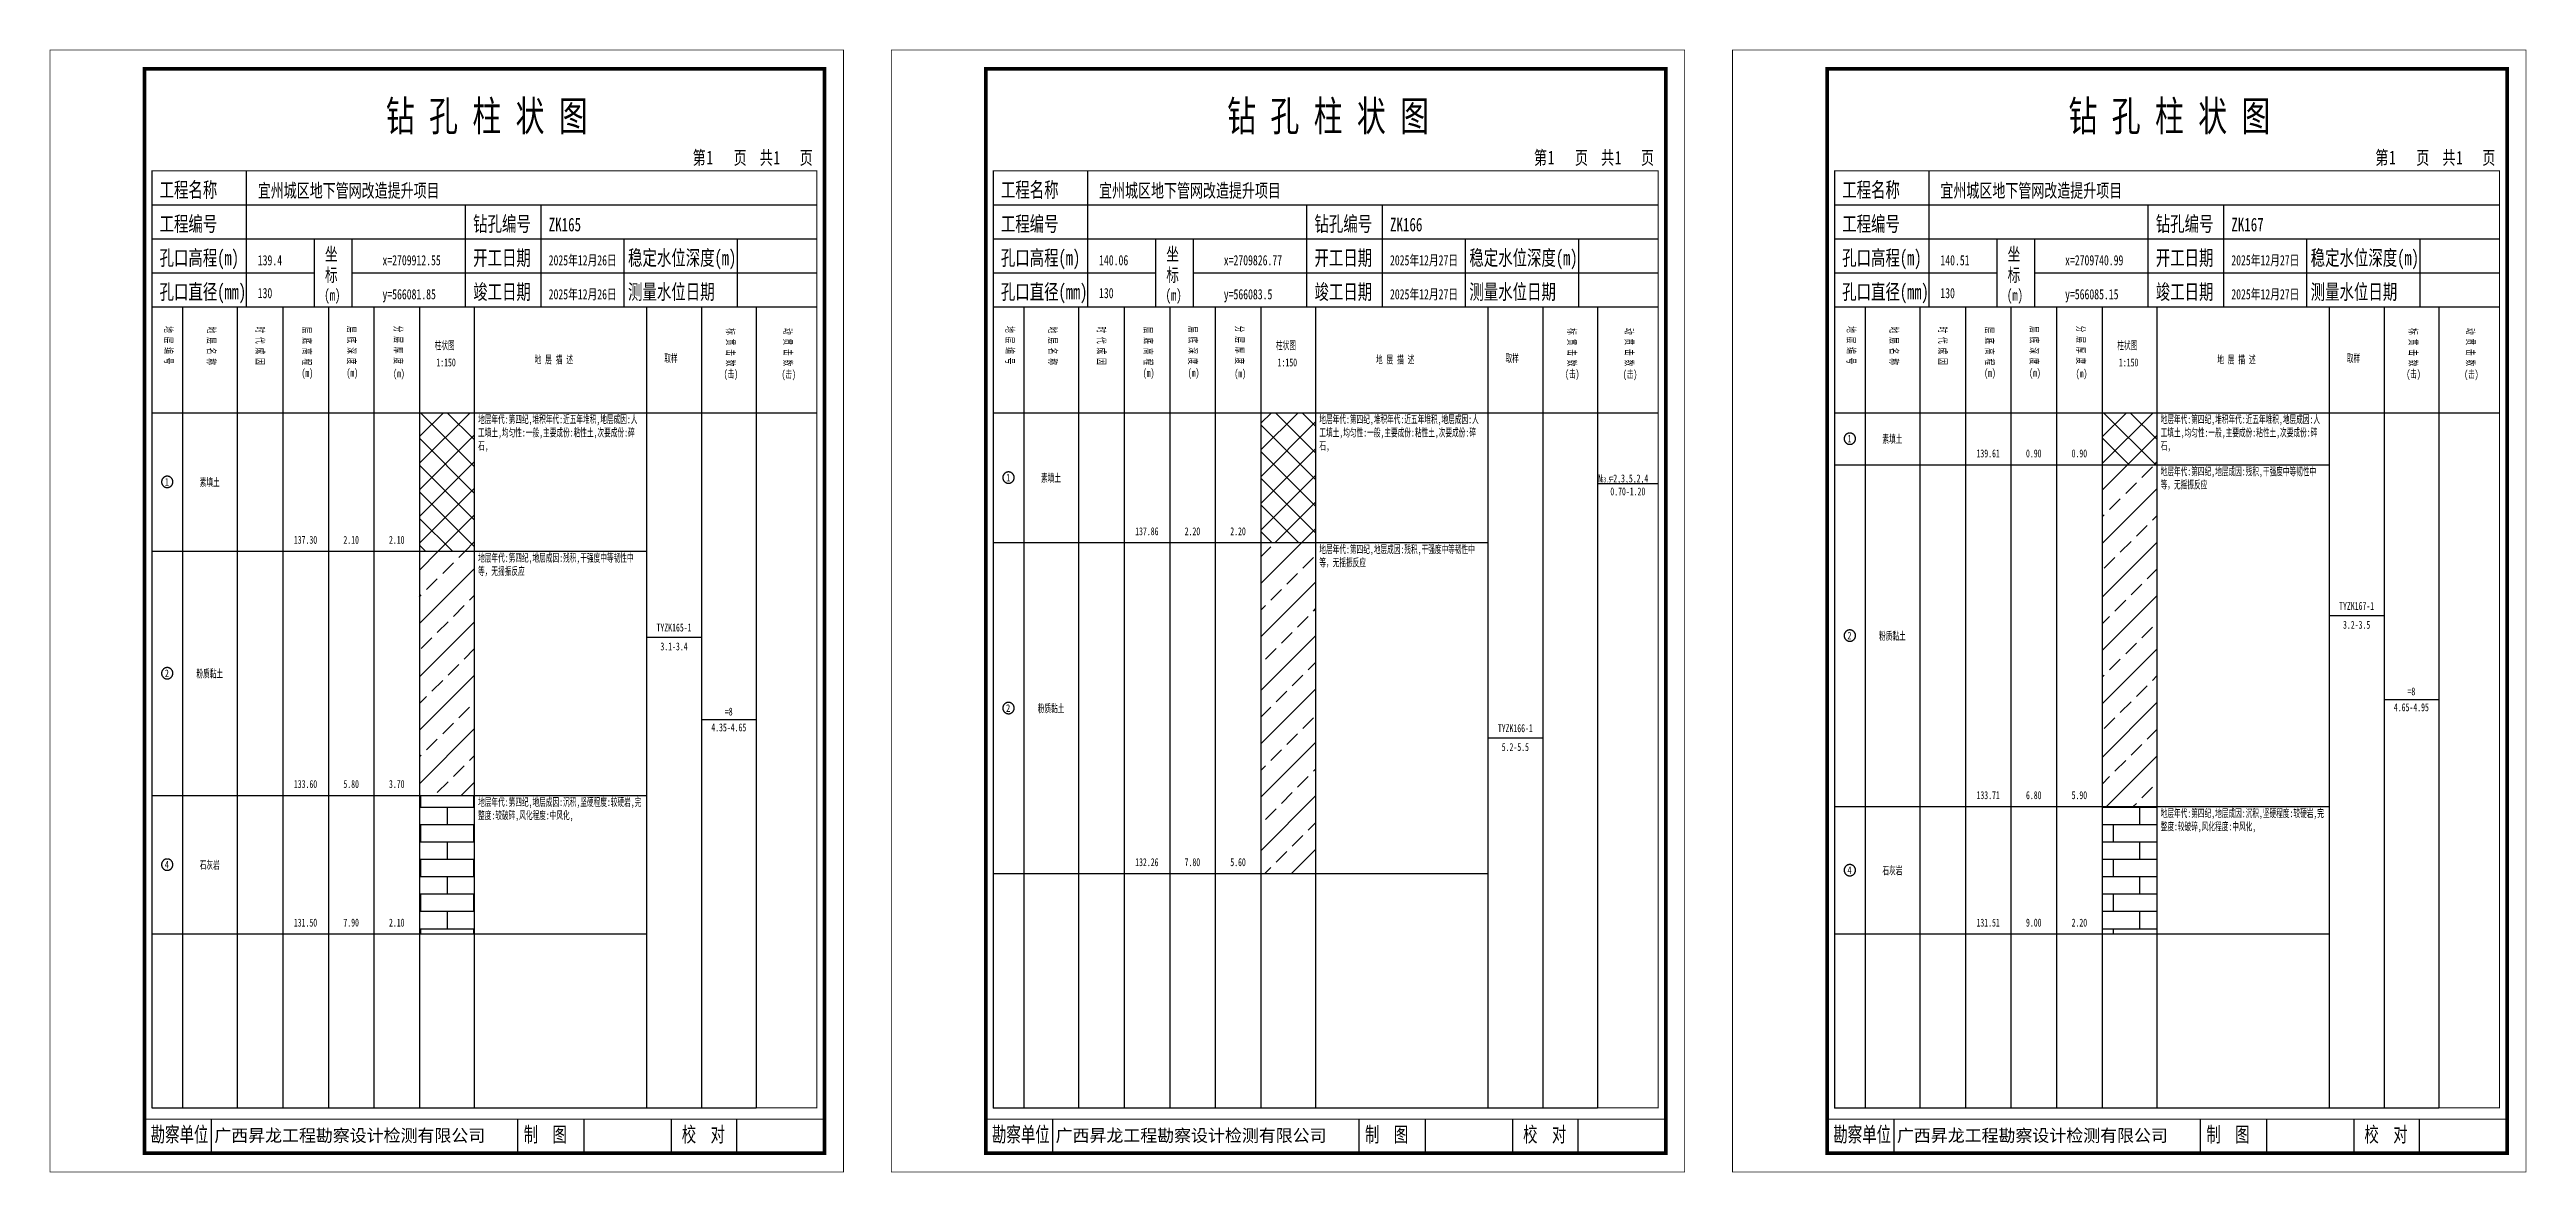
# Model space of a CAD drawing. Header units: millimetres. Extents: x 0 to 2711117, y 0 to 567555.
# Drawn here: x 39193 to 39848, y 0 to 297 of the extents above; entities that cross this region are included whole.
import ezdxf
from ezdxf.enums import TextEntityAlignment as Align

# ---------------------------------------------------------------- set-up
doc = ezdxf.new("R2010")
doc.units = ezdxf.units.MM
doc.layers.add('GICAD_POU_TEXTS', color=7, linetype='Continuous')
doc.layers.add('勘察点图例', color=7, linetype='Continuous')
doc.styles.add('HEAD_FONT', font='simfang.ttf', dxfattribs={"width": 0.6})
doc.styles.add('HEAD_FONT2', font='simfang.ttf', dxfattribs={"width": 0.6})
doc.styles.add('HT', font='simhei.ttf')
doc.styles.add('LZ_FONT', font='simfang.ttf', dxfattribs={"width": 0.7, "height": 8})
doc.styles.add('成果图图块', font='simfang.ttf', dxfattribs={"height": 2.5})
doc.styles.add('成果图表体', font='simfang.ttf', dxfattribs={"width": 0.6, "height": 2.1})
pattern_1 = [(45, (0, 0), (-3.5355339, 3.5355339), []), (135, (0, 0), (-3.5355339, -3.5355339), [])]
pattern_2 = [(45, (0, 0), (-7.0710678, 7.0710678), []), (45, (7.071, 0), (-7.0710678, 7.0710678), [4, -2])]
pattern_3 = [(0, (0, 0), (0, 4.6), []), (90, (0, 0), (-7, 4.6), [4.6, -4.6])]

# ---------------------------------------------------------------- blocks, each defined once
blk = doc.blocks.new('ZK165')
for p, q in [((52, 229), (52, 265)), ((27, 256), (203, 256)), ((110, 229), (110, 256)), ((130, 229), (130, 256)), ((27, 247), (203, 247)), ((70, 229), (70, 247)), ((80, 229), (80, 247)), ((152, 229), (152, 247)), ((182, 229), (182, 247)), ((27, 238), (70, 238)), ((80, 238), (203, 238)), ((27, 229), (35.05, 229)), ((35.05, 229), (35.05, 17)), ((35.05, 229), (49.53, 229)), ((49.53, 229), (49.53, 17)), ((49.53, 229), (61.6, 229)), ((61.6, 229), (61.6, 17)), ((61.6, 229), (73.68, 229)), ((73.68, 229), (73.68, 17)), ((73.68, 229), (85.75, 229)), ((85.75, 229), (85.75, 17)), ((85.75, 229), (97.82, 229)), ((97.82, 229), (97.82, 17)), ((97.82, 229), (112.3, 229)), ((112.3, 229), (112.3, 17)), ((112.3, 229), (157.93, 229)), ((157.93, 229), (157.93, 17)), ((157.93, 229), (172.42, 229)), ((172.42, 229), (172.42, 17)), ((172.42, 229), (186.9, 229)), ((186.9, 229), (186.9, 17)), ((186.9, 229), (203, 229)), ((27, 201), (203, 201)), ((27, 17), (35.05, 17)), ((35.05, 17), (49.53, 17)), ((42.74, 4.95), (42.74, 13.95)), ((42.74, 4.95), (42.74, 13.95)), ((49.53, 17), (61.6, 17)), ((61.6, 17), (73.68, 17)), ((73.68, 17), (85.75, 17)), ((85.75, 17), (97.82, 17)), ((97.82, 17), (112.3, 17)), ((112.3, 17), (157.93, 17)), ((123.83, 4.95), (123.83, 13.95)), ((141.38, 4.95), (141.38, 13.95)), ((157.93, 17), (172.42, 17)), ((164.48, 4.95), (164.48, 13.95)), ((172.42, 17), (186.9, 17)), ((181.84, 4.95), (181.84, 13.95)), ((181.84, 4.95), (181.84, 13.95))]:
    blk.add_line(p, q)
for points, const_width in [([(0, 0), (210, 0), (210, 297), (0, 297)], 0.25), ([(25, 5), (205, 5), (205, 292), (25, 292)], 1), ([(27, 265), (203, 265), (203, 17), (27, 17)], 0.3)]:
    blk.add_lwpolyline(points, close=True, dxfattribs=dict(const_width=const_width))
at = {"const_width": 0.3}
for points in [[(27, 229), (203, 229)], [(25, 14), (205, 14)]]:
    blk.add_lwpolyline(points, dxfattribs=at)
at = {"style": 'LZ_FONT', "width": 0.7}
for s, height, p in [('钻 孔 柱 状 图', 8, (88.9, 275.54)), ('第', 3.6, (170.12, 266.7)), ('1', 3.6, (173.78, 266.75)), ('页', 3.6, (180.96, 266.7)), ('共', 3.6, (187.88, 266.7)), ('1', 3.6, (191.54, 266.7)), ('页', 3.6, (198.44, 266.7)), ('工程名称', 4, (29, 258)), ('宜州城区地下管网改造提升项目', 3.6, (55, 258)), ('工程编号', 4, (29, 249)), ('钻孔编号', 4, (112, 249)), ('ZK165', 3.6, (132, 249)), ('孔口高程(m)', 4, (29, 240)), ('139.4', 2.7, (55, 240)), ('坐', 3.5, (72.79, 241.24)), ('x=2709912.55', 2.7, (88, 240)), ('开工日期', 4, (112, 240)), ('2025年12月26日', 2.7, (132, 240)), ('稳定水位深度(m)', 4, (153, 240)), ('标', 3.5, (72.79, 235.7)), ('孔口直径(mm)', 4, (29, 231)), ('130', 2.7, (54.98, 231.31)), ('(m) ', 3, (72.59, 230.65)), ('y=566081.85', 2.7, (88, 231)), ('竣工日期', 4, (112, 231)), ('2025年12月26日', 2.7, (132, 231)), ('测量水位日期', 4, (153, 231)), ('勘察单位', 4, (26.65, 7.95)), ('制  图', 4, (125.4, 7.95)), ('校  对', 4, (167.22, 7.95))]:
    blk.add_text(s, height=height, dxfattribs=at).set_placement(p)
at = {"style": 'HT'}
blk.add_text('广西昇龙工程勘察设计检测有限公司', height=3.2865, dxfattribs=at).set_placement((43.48, 8.02))
at = {"char_height": 2.1, "width": 22.806, "attachment_point": 1, "rotation": 270, "style": 'HEAD_FONT'}
for s, insert in [('地 层 编 号', (32.46, 223.92)), ('地 层 名 称', (43.79, 223.76)), ('时 代 成 因', (56.67, 223.83)), ('层 底 高 程', (69.07, 223.71)), ('层 底 深 度', (80.9, 223.91)), ('分 层 厚 度', (93.26, 224.01)), ('标 贯 击 数', (181.21, 223.37)), ('动 贯 击 数', (196.38, 223.43))]:
    blk.add_mtext(s, dxfattribs=dict(at, insert=insert))
at = {"char_height": 2.1, "attachment_point": 1}
for s, insert, width, style in [('柱状图', (101.82, 219.87), 7.855, 'HEAD_FONT2'), ('地 层 描 述', (128.29, 216.11), 22.0781, 'HEAD_FONT2'), ('取样', (162.58, 216.44), 7.855, 'HEAD_FONT2'), ('(m)', (66.58, 212.56), 4.7944, 'HEAD_FONT'), ('(m)', (78.47, 212.61), 4.7944, 'HEAD_FONT'), ('(m)', (90.81, 212.43), 4.7944, 'HEAD_FONT'), ('1:150', (102.26, 215.36), 6.9223, 'HEAD_FONT2'), ('(击)', (178.33, 212.31), 7.855, 'HEAD_FONT2'), ('(击)', (193.64, 212.22), 7.855, 'HEAD_FONT2')]:
    blk.add_mtext(s, dxfattribs=dict(at, insert=insert, width=width, style=style))
blk = doc.blocks.new('ZK165_0')
at = {"color": 7}
blk.add_polyline3d([(-1.5, 0.02, 0), (-1.5, -0.06, 0), (-1.49, -0.13, 0), (-1.48, -0.2, 0), (-1.47, -0.28, 0), (-1.46, -0.35, 0), (-1.44, -0.42, 0), (-1.41, -0.49, 0), (-1.39, -0.56, 0), (-1.36, -0.63, 0), (-1.32, -0.69, 0), (-1.29, -0.76, 0), (-1.25, -0.82, 0), (-1.2, -0.88, 0), (-1.16, -0.94, 0), (-1.11, -0.99, 0), (-1.06, -1.04, 0), (-1.01, -1.1, 0), (-0.95, -1.14, 0), (-0.89, -1.19, 0), (-0.83, -1.23, 0), (-0.77, -1.27, 0), (-0.71, -1.31, 0), (-0.64, -1.34, 0), (-0.57, -1.37, 0), (-0.51, -1.4, 0), (-0.44, -1.42, 0), (-0.36, -1.44, 0), (-0.29, -1.46, 0), (-0.22, -1.47, 0), (-0.15, -1.48, 0), (-0.07, -1.48, 0), (0, -1.48, 0), (0.07, -1.48, 0), (0.15, -1.48, 0), (0.22, -1.47, 0), (0.29, -1.46, 0), (0.36, -1.44, 0), (0.44, -1.42, 0), (0.51, -1.4, 0), (0.57, -1.37, 0), (0.64, -1.34, 0), (0.71, -1.31, 0), (0.77, -1.27, 0), (0.83, -1.23, 0), (0.89, -1.19, 0), (0.95, -1.14, 0), (1.01, -1.1, 0), (1.06, -1.04, 0), (1.11, -0.99, 0), (1.16, -0.94, 0), (1.2, -0.88, 0), (1.25, -0.82, 0), (1.29, -0.76, 0), (1.32, -0.69, 0), (1.36, -0.63, 0), (1.39, -0.56, 0), (1.41, -0.49, 0), (1.44, -0.42, 0), (1.46, -0.35, 0), (1.47, -0.28, 0), (1.48, -0.2, 0), (1.49, -0.13, 0), (1.5, -0.06, 0), (1.5, 0.02, 0), (1.5, 0.09, 0), (1.49, 0.16, 0), (1.48, 0.24, 0), (1.47, 0.31, 0), (1.46, 0.38, 0), (1.44, 0.45, 0), (1.41, 0.52, 0), (1.39, 0.59, 0), (1.36, 0.66, 0), (1.32, 0.72, 0), (1.29, 0.79, 0), (1.25, 0.85, 0), (1.2, 0.91, 0), (1.16, 0.97, 0), (1.11, 1.02, 0), (1.06, 1.08, 0), (1.01, 1.13, 0), (0.95, 1.18, 0), (0.89, 1.22, 0), (0.83, 1.26, 0), (0.77, 1.3, 0), (0.71, 1.34, 0), (0.64, 1.37, 0), (0.57, 1.4, 0), (0.51, 1.43, 0), (0.44, 1.45, 0), (0.36, 1.47, 0), (0.29, 1.49, 0), (0.22, 1.5, 0), (0.15, 1.51, 0), (0.07, 1.51, 0), (0, 1.52, 0), (-0.07, 1.51, 0), (-0.15, 1.51, 0), (-0.22, 1.5, 0), (-0.29, 1.49, 0), (-0.36, 1.47, 0), (-0.44, 1.45, 0), (-0.51, 1.43, 0), (-0.57, 1.4, 0), (-0.64, 1.37, 0), (-0.71, 1.34, 0), (-0.77, 1.3, 0), (-0.83, 1.26, 0), (-0.89, 1.22, 0), (-0.95, 1.18, 0), (-1.01, 1.13, 0), (-1.06, 1.08, 0), (-1.11, 1.02, 0), (-1.16, 0.97, 0), (-1.2, 0.91, 0), (-1.25, 0.85, 0), (-1.29, 0.79, 0), (-1.32, 0.72, 0), (-1.36, 0.66, 0), (-1.39, 0.59, 0), (-1.41, 0.52, 0), (-1.44, 0.45, 0), (-1.46, 0.38, 0), (-1.47, 0.31, 0), (-1.48, 0.24, 0), (-1.49, 0.16, 0), (-1.5, 0.09, 0), (-1.5, 0.02, 0)], dxfattribs=at)
at = {"layer": 'GICAD_POU_TEXTS', "color": 7, "style": '成果图图块', "width": 0.7}
blk.add_text('1', height=2, dxfattribs=at).set_placement((-0.09, -0.99), align=Align.CENTER)
blk = doc.blocks.new('ZK165_1')
at = {"color": 7}
blk.add_polyline3d([(-1.5, 0.02, 0), (-1.5, -0.06, 0), (-1.49, -0.13, 0), (-1.48, -0.2, 0), (-1.47, -0.28, 0), (-1.46, -0.35, 0), (-1.44, -0.42, 0), (-1.41, -0.49, 0), (-1.39, -0.56, 0), (-1.36, -0.63, 0), (-1.32, -0.69, 0), (-1.29, -0.76, 0), (-1.25, -0.82, 0), (-1.2, -0.88, 0), (-1.16, -0.94, 0), (-1.11, -0.99, 0), (-1.06, -1.04, 0), (-1.01, -1.1, 0), (-0.95, -1.14, 0), (-0.89, -1.19, 0), (-0.83, -1.23, 0), (-0.77, -1.27, 0), (-0.71, -1.31, 0), (-0.64, -1.34, 0), (-0.57, -1.37, 0), (-0.51, -1.4, 0), (-0.44, -1.42, 0), (-0.36, -1.44, 0), (-0.29, -1.46, 0), (-0.22, -1.47, 0), (-0.15, -1.48, 0), (-0.07, -1.48, 0), (0, -1.48, 0), (0.07, -1.48, 0), (0.15, -1.48, 0), (0.22, -1.47, 0), (0.29, -1.46, 0), (0.36, -1.44, 0), (0.44, -1.42, 0), (0.51, -1.4, 0), (0.57, -1.37, 0), (0.64, -1.34, 0), (0.71, -1.31, 0), (0.77, -1.27, 0), (0.83, -1.23, 0), (0.89, -1.19, 0), (0.95, -1.14, 0), (1.01, -1.1, 0), (1.06, -1.04, 0), (1.11, -0.99, 0), (1.16, -0.94, 0), (1.2, -0.88, 0), (1.25, -0.82, 0), (1.29, -0.76, 0), (1.32, -0.69, 0), (1.36, -0.63, 0), (1.39, -0.56, 0), (1.41, -0.49, 0), (1.44, -0.42, 0), (1.46, -0.35, 0), (1.47, -0.28, 0), (1.48, -0.2, 0), (1.49, -0.13, 0), (1.5, -0.06, 0), (1.5, 0.02, 0), (1.5, 0.09, 0), (1.49, 0.16, 0), (1.48, 0.24, 0), (1.47, 0.31, 0), (1.46, 0.38, 0), (1.44, 0.45, 0), (1.41, 0.52, 0), (1.39, 0.59, 0), (1.36, 0.66, 0), (1.32, 0.72, 0), (1.29, 0.79, 0), (1.25, 0.85, 0), (1.2, 0.91, 0), (1.16, 0.97, 0), (1.11, 1.02, 0), (1.06, 1.08, 0), (1.01, 1.13, 0), (0.95, 1.18, 0), (0.89, 1.22, 0), (0.83, 1.26, 0), (0.77, 1.3, 0), (0.71, 1.34, 0), (0.64, 1.37, 0), (0.57, 1.4, 0), (0.51, 1.43, 0), (0.44, 1.45, 0), (0.36, 1.47, 0), (0.29, 1.49, 0), (0.22, 1.5, 0), (0.15, 1.51, 0), (0.07, 1.51, 0), (0, 1.52, 0), (-0.07, 1.51, 0), (-0.15, 1.51, 0), (-0.22, 1.5, 0), (-0.29, 1.49, 0), (-0.36, 1.47, 0), (-0.44, 1.45, 0), (-0.51, 1.43, 0), (-0.57, 1.4, 0), (-0.64, 1.37, 0), (-0.71, 1.34, 0), (-0.77, 1.3, 0), (-0.83, 1.26, 0), (-0.89, 1.22, 0), (-0.95, 1.18, 0), (-1.01, 1.13, 0), (-1.06, 1.08, 0), (-1.11, 1.02, 0), (-1.16, 0.97, 0), (-1.2, 0.91, 0), (-1.25, 0.85, 0), (-1.29, 0.79, 0), (-1.32, 0.72, 0), (-1.36, 0.66, 0), (-1.39, 0.59, 0), (-1.41, 0.52, 0), (-1.44, 0.45, 0), (-1.46, 0.38, 0), (-1.47, 0.31, 0), (-1.48, 0.24, 0), (-1.49, 0.16, 0), (-1.5, 0.09, 0), (-1.5, 0.02, 0)], dxfattribs=at)
at = {"layer": 'GICAD_POU_TEXTS', "color": 7, "style": '成果图图块', "width": 0.7}
blk.add_text('2', height=2, dxfattribs=at).set_placement((-0.09, -0.99), align=Align.CENTER)
blk = doc.blocks.new('ZK165_2')
at = {"color": 7}
blk.add_polyline3d([(-1.5, 0.02, 0), (-1.5, -0.06, 0), (-1.49, -0.13, 0), (-1.48, -0.2, 0), (-1.47, -0.28, 0), (-1.46, -0.35, 0), (-1.44, -0.42, 0), (-1.41, -0.49, 0), (-1.39, -0.56, 0), (-1.36, -0.63, 0), (-1.32, -0.69, 0), (-1.29, -0.76, 0), (-1.25, -0.82, 0), (-1.2, -0.88, 0), (-1.16, -0.94, 0), (-1.11, -0.99, 0), (-1.06, -1.04, 0), (-1.01, -1.1, 0), (-0.95, -1.14, 0), (-0.89, -1.19, 0), (-0.83, -1.23, 0), (-0.77, -1.27, 0), (-0.71, -1.31, 0), (-0.64, -1.34, 0), (-0.57, -1.37, 0), (-0.51, -1.4, 0), (-0.44, -1.42, 0), (-0.36, -1.44, 0), (-0.29, -1.46, 0), (-0.22, -1.47, 0), (-0.15, -1.48, 0), (-0.07, -1.48, 0), (0, -1.48, 0), (0.07, -1.48, 0), (0.15, -1.48, 0), (0.22, -1.47, 0), (0.29, -1.46, 0), (0.36, -1.44, 0), (0.44, -1.42, 0), (0.51, -1.4, 0), (0.57, -1.37, 0), (0.64, -1.34, 0), (0.71, -1.31, 0), (0.77, -1.27, 0), (0.83, -1.23, 0), (0.89, -1.19, 0), (0.95, -1.14, 0), (1.01, -1.1, 0), (1.06, -1.04, 0), (1.11, -0.99, 0), (1.16, -0.94, 0), (1.2, -0.88, 0), (1.25, -0.82, 0), (1.29, -0.76, 0), (1.32, -0.69, 0), (1.36, -0.63, 0), (1.39, -0.56, 0), (1.41, -0.49, 0), (1.44, -0.42, 0), (1.46, -0.35, 0), (1.47, -0.28, 0), (1.48, -0.2, 0), (1.49, -0.13, 0), (1.5, -0.06, 0), (1.5, 0.02, 0), (1.5, 0.09, 0), (1.49, 0.16, 0), (1.48, 0.24, 0), (1.47, 0.31, 0), (1.46, 0.38, 0), (1.44, 0.45, 0), (1.41, 0.52, 0), (1.39, 0.59, 0), (1.36, 0.66, 0), (1.32, 0.72, 0), (1.29, 0.79, 0), (1.25, 0.85, 0), (1.2, 0.91, 0), (1.16, 0.97, 0), (1.11, 1.02, 0), (1.06, 1.08, 0), (1.01, 1.13, 0), (0.95, 1.18, 0), (0.89, 1.22, 0), (0.83, 1.26, 0), (0.77, 1.3, 0), (0.71, 1.34, 0), (0.64, 1.37, 0), (0.57, 1.4, 0), (0.51, 1.43, 0), (0.44, 1.45, 0), (0.36, 1.47, 0), (0.29, 1.49, 0), (0.22, 1.5, 0), (0.15, 1.51, 0), (0.07, 1.51, 0), (0, 1.52, 0), (-0.07, 1.51, 0), (-0.15, 1.51, 0), (-0.22, 1.5, 0), (-0.29, 1.49, 0), (-0.36, 1.47, 0), (-0.44, 1.45, 0), (-0.51, 1.43, 0), (-0.57, 1.4, 0), (-0.64, 1.37, 0), (-0.71, 1.34, 0), (-0.77, 1.3, 0), (-0.83, 1.26, 0), (-0.89, 1.22, 0), (-0.95, 1.18, 0), (-1.01, 1.13, 0), (-1.06, 1.08, 0), (-1.11, 1.02, 0), (-1.16, 0.97, 0), (-1.2, 0.91, 0), (-1.25, 0.85, 0), (-1.29, 0.79, 0), (-1.32, 0.72, 0), (-1.36, 0.66, 0), (-1.39, 0.59, 0), (-1.41, 0.52, 0), (-1.44, 0.45, 0), (-1.46, 0.38, 0), (-1.47, 0.31, 0), (-1.48, 0.24, 0), (-1.49, 0.16, 0), (-1.5, 0.09, 0), (-1.5, 0.02, 0)], dxfattribs=at)
at = {"layer": 'GICAD_POU_TEXTS', "color": 7, "style": '成果图图块', "width": 0.7}
blk.add_text('4', height=2, dxfattribs=at).set_placement((-0.09, -0.99), align=Align.CENTER)
blk = doc.blocks.new('ZK166')
for p, q in [((52, 229), (52, 265)), ((27, 256), (203, 256)), ((110, 229), (110, 256)), ((130, 229), (130, 256)), ((27, 247), (203, 247)), ((70, 229), (70, 247)), ((80, 229), (80, 247)), ((152, 229), (152, 247)), ((182, 229), (182, 247)), ((27, 238), (70, 238)), ((80, 238), (203, 238)), ((27, 229), (35.05, 229)), ((35.05, 229), (35.05, 17)), ((35.05, 229), (49.53, 229)), ((49.53, 229), (49.53, 17)), ((49.53, 229), (61.6, 229)), ((61.6, 229), (61.6, 17)), ((61.6, 229), (73.68, 229)), ((73.68, 229), (73.68, 17)), ((73.68, 229), (85.75, 229)), ((85.75, 229), (85.75, 17)), ((85.75, 229), (97.82, 229)), ((97.82, 229), (97.82, 17)), ((97.82, 229), (112.3, 229)), ((112.3, 229), (112.3, 17)), ((112.3, 229), (157.93, 229)), ((157.93, 229), (157.93, 17)), ((157.93, 229), (172.42, 229)), ((172.42, 229), (172.42, 17)), ((172.42, 229), (186.9, 229)), ((186.9, 229), (186.9, 17)), ((186.9, 229), (203, 229)), ((27, 201), (203, 201)), ((27, 17), (35.05, 17)), ((35.05, 17), (49.53, 17)), ((42.74, 4.95), (42.74, 13.95)), ((42.74, 4.95), (42.74, 13.95)), ((49.53, 17), (61.6, 17)), ((61.6, 17), (73.68, 17)), ((73.68, 17), (85.75, 17)), ((85.75, 17), (97.82, 17)), ((97.82, 17), (112.3, 17)), ((112.3, 17), (157.93, 17)), ((123.83, 4.95), (123.83, 13.95)), ((141.38, 4.95), (141.38, 13.95)), ((157.93, 17), (172.42, 17)), ((164.48, 4.95), (164.48, 13.95)), ((172.42, 17), (186.9, 17)), ((181.84, 4.95), (181.84, 13.95)), ((181.84, 4.95), (181.84, 13.95))]:
    blk.add_line(p, q)
for points, const_width in [([(0, 0), (210, 0), (210, 297), (0, 297)], 0.25), ([(25, 5), (205, 5), (205, 292), (25, 292)], 1), ([(27, 265), (203, 265), (203, 17), (27, 17)], 0.3)]:
    blk.add_lwpolyline(points, close=True, dxfattribs=dict(const_width=const_width))
at = {"const_width": 0.3}
for points in [[(27, 229), (203, 229)], [(25, 14), (205, 14)]]:
    blk.add_lwpolyline(points, dxfattribs=at)
at = {"style": 'LZ_FONT', "width": 0.7}
for s, height, p in [('钻 孔 柱 状 图', 8, (88.9, 275.54)), ('第', 3.6, (170.12, 266.7)), ('1', 3.6, (173.78, 266.75)), ('页', 3.6, (180.96, 266.7)), ('共', 3.6, (187.88, 266.7)), ('1', 3.6, (191.54, 266.7)), ('页', 3.6, (198.44, 266.7)), ('工程名称', 4, (29, 258)), ('宜州城区地下管网改造提升项目', 3.6, (55, 258)), ('工程编号', 4, (29, 249)), ('钻孔编号', 4, (112, 249)), ('ZK166', 3.6, (132, 249)), ('孔口高程(m)', 4, (29, 240)), ('140.06', 2.7, (55, 240)), ('坐', 3.5, (72.79, 241.24)), ('x=2709826.77', 2.7, (88, 240)), ('开工日期', 4, (112, 240)), ('2025年12月27日', 2.7, (132, 240)), ('稳定水位深度(m)', 4, (153, 240)), ('标', 3.5, (72.79, 235.7)), ('孔口直径(mm)', 4, (29, 231)), ('130', 2.7, (54.98, 231.31)), ('(m) ', 3, (72.59, 230.65)), ('y=566083.5', 2.7, (88, 231)), ('竣工日期', 4, (112, 231)), ('2025年12月27日', 2.7, (132, 231)), ('测量水位日期', 4, (153, 231)), ('勘察单位', 4, (26.65, 7.95)), ('制  图', 4, (125.4, 7.95)), ('校  对', 4, (167.22, 7.95))]:
    blk.add_text(s, height=height, dxfattribs=at).set_placement(p)
at = {"style": 'HT'}
blk.add_text('广西昇龙工程勘察设计检测有限公司', height=3.2865, dxfattribs=at).set_placement((43.48, 8.02))
at = {"char_height": 2.1, "width": 22.806, "attachment_point": 1, "rotation": 270, "style": 'HEAD_FONT'}
for s, insert in [('地 层 编 号', (32.46, 223.92)), ('地 层 名 称', (43.79, 223.76)), ('时 代 成 因', (56.67, 223.83)), ('层 底 高 程', (69.07, 223.71)), ('层 底 深 度', (80.9, 223.91)), ('分 层 厚 度', (93.26, 224.01)), ('标 贯 击 数', (181.21, 223.37)), ('动 贯 击 数', (196.38, 223.43))]:
    blk.add_mtext(s, dxfattribs=dict(at, insert=insert))
at = {"char_height": 2.1, "attachment_point": 1}
for s, insert, width, style in [('柱状图', (101.82, 219.87), 7.855, 'HEAD_FONT2'), ('地 层 描 述', (128.29, 216.11), 22.0781, 'HEAD_FONT2'), ('取样', (162.58, 216.44), 7.855, 'HEAD_FONT2'), ('(m)', (66.58, 212.56), 4.7944, 'HEAD_FONT'), ('(m)', (78.47, 212.61), 4.7944, 'HEAD_FONT'), ('(m)', (90.81, 212.43), 4.7944, 'HEAD_FONT'), ('1:150', (102.26, 215.36), 6.9223, 'HEAD_FONT2'), ('(击)', (178.33, 212.31), 7.855, 'HEAD_FONT2'), ('(击)', (193.64, 212.22), 7.855, 'HEAD_FONT2')]:
    blk.add_mtext(s, dxfattribs=dict(at, insert=insert, width=width, style=style))
blk = doc.blocks.new('ZK166_0')
at = {"color": 7}
blk.add_polyline3d([(-1.5, 0.02, 0), (-1.5, -0.06, 0), (-1.49, -0.13, 0), (-1.48, -0.2, 0), (-1.47, -0.28, 0), (-1.46, -0.35, 0), (-1.44, -0.42, 0), (-1.41, -0.49, 0), (-1.39, -0.56, 0), (-1.36, -0.63, 0), (-1.32, -0.69, 0), (-1.29, -0.76, 0), (-1.25, -0.82, 0), (-1.2, -0.88, 0), (-1.16, -0.94, 0), (-1.11, -0.99, 0), (-1.06, -1.04, 0), (-1.01, -1.1, 0), (-0.95, -1.14, 0), (-0.89, -1.19, 0), (-0.83, -1.23, 0), (-0.77, -1.27, 0), (-0.71, -1.31, 0), (-0.64, -1.34, 0), (-0.57, -1.37, 0), (-0.51, -1.4, 0), (-0.44, -1.42, 0), (-0.36, -1.44, 0), (-0.29, -1.46, 0), (-0.22, -1.47, 0), (-0.15, -1.48, 0), (-0.07, -1.48, 0), (0, -1.48, 0), (0.07, -1.48, 0), (0.15, -1.48, 0), (0.22, -1.47, 0), (0.29, -1.46, 0), (0.36, -1.44, 0), (0.44, -1.42, 0), (0.51, -1.4, 0), (0.57, -1.37, 0), (0.64, -1.34, 0), (0.71, -1.31, 0), (0.77, -1.27, 0), (0.83, -1.23, 0), (0.89, -1.19, 0), (0.95, -1.14, 0), (1.01, -1.1, 0), (1.06, -1.04, 0), (1.11, -0.99, 0), (1.16, -0.94, 0), (1.2, -0.88, 0), (1.25, -0.82, 0), (1.29, -0.76, 0), (1.32, -0.69, 0), (1.36, -0.63, 0), (1.39, -0.56, 0), (1.41, -0.49, 0), (1.44, -0.42, 0), (1.46, -0.35, 0), (1.47, -0.28, 0), (1.48, -0.2, 0), (1.49, -0.13, 0), (1.5, -0.06, 0), (1.5, 0.02, 0), (1.5, 0.09, 0), (1.49, 0.16, 0), (1.48, 0.24, 0), (1.47, 0.31, 0), (1.46, 0.38, 0), (1.44, 0.45, 0), (1.41, 0.52, 0), (1.39, 0.59, 0), (1.36, 0.66, 0), (1.32, 0.72, 0), (1.29, 0.79, 0), (1.25, 0.85, 0), (1.2, 0.91, 0), (1.16, 0.97, 0), (1.11, 1.02, 0), (1.06, 1.08, 0), (1.01, 1.13, 0), (0.95, 1.18, 0), (0.89, 1.22, 0), (0.83, 1.26, 0), (0.77, 1.3, 0), (0.71, 1.34, 0), (0.64, 1.37, 0), (0.57, 1.4, 0), (0.51, 1.43, 0), (0.44, 1.45, 0), (0.36, 1.47, 0), (0.29, 1.49, 0), (0.22, 1.5, 0), (0.15, 1.51, 0), (0.07, 1.51, 0), (0, 1.52, 0), (-0.07, 1.51, 0), (-0.15, 1.51, 0), (-0.22, 1.5, 0), (-0.29, 1.49, 0), (-0.36, 1.47, 0), (-0.44, 1.45, 0), (-0.51, 1.43, 0), (-0.57, 1.4, 0), (-0.64, 1.37, 0), (-0.71, 1.34, 0), (-0.77, 1.3, 0), (-0.83, 1.26, 0), (-0.89, 1.22, 0), (-0.95, 1.18, 0), (-1.01, 1.13, 0), (-1.06, 1.08, 0), (-1.11, 1.02, 0), (-1.16, 0.97, 0), (-1.2, 0.91, 0), (-1.25, 0.85, 0), (-1.29, 0.79, 0), (-1.32, 0.72, 0), (-1.36, 0.66, 0), (-1.39, 0.59, 0), (-1.41, 0.52, 0), (-1.44, 0.45, 0), (-1.46, 0.38, 0), (-1.47, 0.31, 0), (-1.48, 0.24, 0), (-1.49, 0.16, 0), (-1.5, 0.09, 0), (-1.5, 0.02, 0)], dxfattribs=at)
at = {"layer": 'GICAD_POU_TEXTS', "color": 7, "style": '成果图图块', "width": 0.7}
blk.add_text('1', height=2, dxfattribs=at).set_placement((-0.09, -0.99), align=Align.CENTER)
blk = doc.blocks.new('ZK166_1')
at = {"color": 7}
blk.add_polyline3d([(-1.5, 0.02, 0), (-1.5, -0.06, 0), (-1.49, -0.13, 0), (-1.48, -0.2, 0), (-1.47, -0.28, 0), (-1.46, -0.35, 0), (-1.44, -0.42, 0), (-1.41, -0.49, 0), (-1.39, -0.56, 0), (-1.36, -0.63, 0), (-1.32, -0.69, 0), (-1.29, -0.76, 0), (-1.25, -0.82, 0), (-1.2, -0.88, 0), (-1.16, -0.94, 0), (-1.11, -0.99, 0), (-1.06, -1.04, 0), (-1.01, -1.1, 0), (-0.95, -1.14, 0), (-0.89, -1.19, 0), (-0.83, -1.23, 0), (-0.77, -1.27, 0), (-0.71, -1.31, 0), (-0.64, -1.34, 0), (-0.57, -1.37, 0), (-0.51, -1.4, 0), (-0.44, -1.42, 0), (-0.36, -1.44, 0), (-0.29, -1.46, 0), (-0.22, -1.47, 0), (-0.15, -1.48, 0), (-0.07, -1.48, 0), (0, -1.48, 0), (0.07, -1.48, 0), (0.15, -1.48, 0), (0.22, -1.47, 0), (0.29, -1.46, 0), (0.36, -1.44, 0), (0.44, -1.42, 0), (0.51, -1.4, 0), (0.57, -1.37, 0), (0.64, -1.34, 0), (0.71, -1.31, 0), (0.77, -1.27, 0), (0.83, -1.23, 0), (0.89, -1.19, 0), (0.95, -1.14, 0), (1.01, -1.1, 0), (1.06, -1.04, 0), (1.11, -0.99, 0), (1.16, -0.94, 0), (1.2, -0.88, 0), (1.25, -0.82, 0), (1.29, -0.76, 0), (1.32, -0.69, 0), (1.36, -0.63, 0), (1.39, -0.56, 0), (1.41, -0.49, 0), (1.44, -0.42, 0), (1.46, -0.35, 0), (1.47, -0.28, 0), (1.48, -0.2, 0), (1.49, -0.13, 0), (1.5, -0.06, 0), (1.5, 0.02, 0), (1.5, 0.09, 0), (1.49, 0.16, 0), (1.48, 0.24, 0), (1.47, 0.31, 0), (1.46, 0.38, 0), (1.44, 0.45, 0), (1.41, 0.52, 0), (1.39, 0.59, 0), (1.36, 0.66, 0), (1.32, 0.72, 0), (1.29, 0.79, 0), (1.25, 0.85, 0), (1.2, 0.91, 0), (1.16, 0.97, 0), (1.11, 1.02, 0), (1.06, 1.08, 0), (1.01, 1.13, 0), (0.95, 1.18, 0), (0.89, 1.22, 0), (0.83, 1.26, 0), (0.77, 1.3, 0), (0.71, 1.34, 0), (0.64, 1.37, 0), (0.57, 1.4, 0), (0.51, 1.43, 0), (0.44, 1.45, 0), (0.36, 1.47, 0), (0.29, 1.49, 0), (0.22, 1.5, 0), (0.15, 1.51, 0), (0.07, 1.51, 0), (0, 1.52, 0), (-0.07, 1.51, 0), (-0.15, 1.51, 0), (-0.22, 1.5, 0), (-0.29, 1.49, 0), (-0.36, 1.47, 0), (-0.44, 1.45, 0), (-0.51, 1.43, 0), (-0.57, 1.4, 0), (-0.64, 1.37, 0), (-0.71, 1.34, 0), (-0.77, 1.3, 0), (-0.83, 1.26, 0), (-0.89, 1.22, 0), (-0.95, 1.18, 0), (-1.01, 1.13, 0), (-1.06, 1.08, 0), (-1.11, 1.02, 0), (-1.16, 0.97, 0), (-1.2, 0.91, 0), (-1.25, 0.85, 0), (-1.29, 0.79, 0), (-1.32, 0.72, 0), (-1.36, 0.66, 0), (-1.39, 0.59, 0), (-1.41, 0.52, 0), (-1.44, 0.45, 0), (-1.46, 0.38, 0), (-1.47, 0.31, 0), (-1.48, 0.24, 0), (-1.49, 0.16, 0), (-1.5, 0.09, 0), (-1.5, 0.02, 0)], dxfattribs=at)
at = {"layer": 'GICAD_POU_TEXTS', "color": 7, "style": '成果图图块', "width": 0.7}
blk.add_text('2', height=2, dxfattribs=at).set_placement((-0.09, -0.99), align=Align.CENTER)
blk = doc.blocks.new('ZK167')
for p, q in [((52, 229), (52, 265)), ((27, 256), (203, 256)), ((110, 229), (110, 256)), ((130, 229), (130, 256)), ((27, 247), (203, 247)), ((70, 229), (70, 247)), ((80, 229), (80, 247)), ((152, 229), (152, 247)), ((182, 229), (182, 247)), ((27, 238), (70, 238)), ((80, 238), (203, 238)), ((27, 229), (35.05, 229)), ((35.05, 229), (35.05, 17)), ((35.05, 229), (49.53, 229)), ((49.53, 229), (49.53, 17)), ((49.53, 229), (61.6, 229)), ((61.6, 229), (61.6, 17)), ((61.6, 229), (73.68, 229)), ((73.68, 229), (73.68, 17)), ((73.68, 229), (85.75, 229)), ((85.75, 229), (85.75, 17)), ((85.75, 229), (97.82, 229)), ((97.82, 229), (97.82, 17)), ((97.82, 229), (112.3, 229)), ((112.3, 229), (112.3, 17)), ((112.3, 229), (157.93, 229)), ((157.93, 229), (157.93, 17)), ((157.93, 229), (172.42, 229)), ((172.42, 229), (172.42, 17)), ((172.42, 229), (186.9, 229)), ((186.9, 229), (186.9, 17)), ((186.9, 229), (203, 229)), ((27, 201), (203, 201)), ((27, 17), (35.05, 17)), ((35.05, 17), (49.53, 17)), ((42.74, 4.95), (42.74, 13.95)), ((42.74, 4.95), (42.74, 13.95)), ((49.53, 17), (61.6, 17)), ((61.6, 17), (73.68, 17)), ((73.68, 17), (85.75, 17)), ((85.75, 17), (97.82, 17)), ((97.82, 17), (112.3, 17)), ((112.3, 17), (157.93, 17)), ((123.83, 4.95), (123.83, 13.95)), ((141.38, 4.95), (141.38, 13.95)), ((157.93, 17), (172.42, 17)), ((164.48, 4.95), (164.48, 13.95)), ((172.42, 17), (186.9, 17)), ((181.84, 4.95), (181.84, 13.95)), ((181.84, 4.95), (181.84, 13.95))]:
    blk.add_line(p, q)
for points, const_width in [([(0, 0), (210, 0), (210, 297), (0, 297)], 0.25), ([(25, 5), (205, 5), (205, 292), (25, 292)], 1), ([(27, 265), (203, 265), (203, 17), (27, 17)], 0.3)]:
    blk.add_lwpolyline(points, close=True, dxfattribs=dict(const_width=const_width))
at = {"const_width": 0.3}
for points in [[(27, 229), (203, 229)], [(25, 14), (205, 14)]]:
    blk.add_lwpolyline(points, dxfattribs=at)
at = {"style": 'LZ_FONT', "width": 0.7}
for s, height, p in [('钻 孔 柱 状 图', 8, (88.9, 275.54)), ('第', 3.6, (170.12, 266.7)), ('1', 3.6, (173.78, 266.75)), ('页', 3.6, (180.96, 266.7)), ('共', 3.6, (187.88, 266.7)), ('1', 3.6, (191.54, 266.7)), ('页', 3.6, (198.44, 266.7)), ('工程名称', 4, (29, 258)), ('宜州城区地下管网改造提升项目', 3.6, (55, 258)), ('工程编号', 4, (29, 249)), ('钻孔编号', 4, (112, 249)), ('ZK167', 3.6, (132, 249)), ('孔口高程(m)', 4, (29, 240)), ('140.51', 2.7, (55, 240)), ('坐', 3.5, (72.79, 241.24)), ('x=2709740.99', 2.7, (88, 240)), ('开工日期', 4, (112, 240)), ('2025年12月27日', 2.7, (132, 240)), ('稳定水位深度(m)', 4, (153, 240)), ('标', 3.5, (72.79, 235.7)), ('孔口直径(mm)', 4, (29, 231)), ('130', 2.7, (54.98, 231.31)), ('(m) ', 3, (72.59, 230.65)), ('y=566085.15', 2.7, (88, 231)), ('竣工日期', 4, (112, 231)), ('2025年12月27日', 2.7, (132, 231)), ('测量水位日期', 4, (153, 231)), ('勘察单位', 4, (26.65, 7.95)), ('制  图', 4, (125.4, 7.95)), ('校  对', 4, (167.22, 7.95))]:
    blk.add_text(s, height=height, dxfattribs=at).set_placement(p)
at = {"style": 'HT'}
blk.add_text('广西昇龙工程勘察设计检测有限公司', height=3.2865, dxfattribs=at).set_placement((43.48, 8.02))
at = {"char_height": 2.1, "width": 22.806, "attachment_point": 1, "rotation": 270, "style": 'HEAD_FONT'}
for s, insert in [('地 层 编 号', (32.46, 223.92)), ('地 层 名 称', (43.79, 223.76)), ('时 代 成 因', (56.67, 223.83)), ('层 底 高 程', (69.07, 223.71)), ('层 底 深 度', (80.9, 223.91)), ('分 层 厚 度', (93.26, 224.01)), ('标 贯 击 数', (181.21, 223.37)), ('动 贯 击 数', (196.38, 223.43))]:
    blk.add_mtext(s, dxfattribs=dict(at, insert=insert))
at = {"char_height": 2.1, "attachment_point": 1}
for s, insert, width, style in [('柱状图', (101.82, 219.87), 7.855, 'HEAD_FONT2'), ('地 层 描 述', (128.29, 216.11), 22.0781, 'HEAD_FONT2'), ('取样', (162.58, 216.44), 7.855, 'HEAD_FONT2'), ('(m)', (66.58, 212.56), 4.7944, 'HEAD_FONT'), ('(m)', (78.47, 212.61), 4.7944, 'HEAD_FONT'), ('(m)', (90.81, 212.43), 4.7944, 'HEAD_FONT'), ('1:150', (102.26, 215.36), 6.9223, 'HEAD_FONT2'), ('(击)', (178.33, 212.31), 7.855, 'HEAD_FONT2'), ('(击)', (193.64, 212.22), 7.855, 'HEAD_FONT2')]:
    blk.add_mtext(s, dxfattribs=dict(at, insert=insert, width=width, style=style))
blk = doc.blocks.new('ZK167_0')
at = {"color": 7}
blk.add_polyline3d([(-1.5, 0.02, 0), (-1.5, -0.06, 0), (-1.49, -0.13, 0), (-1.48, -0.2, 0), (-1.47, -0.28, 0), (-1.46, -0.35, 0), (-1.44, -0.42, 0), (-1.41, -0.49, 0), (-1.39, -0.56, 0), (-1.36, -0.63, 0), (-1.32, -0.69, 0), (-1.29, -0.76, 0), (-1.25, -0.82, 0), (-1.2, -0.88, 0), (-1.16, -0.94, 0), (-1.11, -0.99, 0), (-1.06, -1.04, 0), (-1.01, -1.1, 0), (-0.95, -1.14, 0), (-0.89, -1.19, 0), (-0.83, -1.23, 0), (-0.77, -1.27, 0), (-0.71, -1.31, 0), (-0.64, -1.34, 0), (-0.57, -1.37, 0), (-0.51, -1.4, 0), (-0.44, -1.42, 0), (-0.36, -1.44, 0), (-0.29, -1.46, 0), (-0.22, -1.47, 0), (-0.15, -1.48, 0), (-0.07, -1.48, 0), (0, -1.48, 0), (0.07, -1.48, 0), (0.15, -1.48, 0), (0.22, -1.47, 0), (0.29, -1.46, 0), (0.36, -1.44, 0), (0.44, -1.42, 0), (0.51, -1.4, 0), (0.57, -1.37, 0), (0.64, -1.34, 0), (0.71, -1.31, 0), (0.77, -1.27, 0), (0.83, -1.23, 0), (0.89, -1.19, 0), (0.95, -1.14, 0), (1.01, -1.1, 0), (1.06, -1.04, 0), (1.11, -0.99, 0), (1.16, -0.94, 0), (1.2, -0.88, 0), (1.25, -0.82, 0), (1.29, -0.76, 0), (1.32, -0.69, 0), (1.36, -0.63, 0), (1.39, -0.56, 0), (1.41, -0.49, 0), (1.44, -0.42, 0), (1.46, -0.35, 0), (1.47, -0.28, 0), (1.48, -0.2, 0), (1.49, -0.13, 0), (1.5, -0.06, 0), (1.5, 0.02, 0), (1.5, 0.09, 0), (1.49, 0.16, 0), (1.48, 0.24, 0), (1.47, 0.31, 0), (1.46, 0.38, 0), (1.44, 0.45, 0), (1.41, 0.52, 0), (1.39, 0.59, 0), (1.36, 0.66, 0), (1.32, 0.72, 0), (1.29, 0.79, 0), (1.25, 0.85, 0), (1.2, 0.91, 0), (1.16, 0.97, 0), (1.11, 1.02, 0), (1.06, 1.08, 0), (1.01, 1.13, 0), (0.95, 1.18, 0), (0.89, 1.22, 0), (0.83, 1.26, 0), (0.77, 1.3, 0), (0.71, 1.34, 0), (0.64, 1.37, 0), (0.57, 1.4, 0), (0.51, 1.43, 0), (0.44, 1.45, 0), (0.36, 1.47, 0), (0.29, 1.49, 0), (0.22, 1.5, 0), (0.15, 1.51, 0), (0.07, 1.51, 0), (0, 1.52, 0), (-0.07, 1.51, 0), (-0.15, 1.51, 0), (-0.22, 1.5, 0), (-0.29, 1.49, 0), (-0.36, 1.47, 0), (-0.44, 1.45, 0), (-0.51, 1.43, 0), (-0.57, 1.4, 0), (-0.64, 1.37, 0), (-0.71, 1.34, 0), (-0.77, 1.3, 0), (-0.83, 1.26, 0), (-0.89, 1.22, 0), (-0.95, 1.18, 0), (-1.01, 1.13, 0), (-1.06, 1.08, 0), (-1.11, 1.02, 0), (-1.16, 0.97, 0), (-1.2, 0.91, 0), (-1.25, 0.85, 0), (-1.29, 0.79, 0), (-1.32, 0.72, 0), (-1.36, 0.66, 0), (-1.39, 0.59, 0), (-1.41, 0.52, 0), (-1.44, 0.45, 0), (-1.46, 0.38, 0), (-1.47, 0.31, 0), (-1.48, 0.24, 0), (-1.49, 0.16, 0), (-1.5, 0.09, 0), (-1.5, 0.02, 0)], dxfattribs=at)
at = {"layer": 'GICAD_POU_TEXTS', "color": 7, "style": '成果图图块', "width": 0.7}
blk.add_text('1', height=2, dxfattribs=at).set_placement((-0.09, -0.99), align=Align.CENTER)
blk = doc.blocks.new('ZK167_1')
at = {"color": 7}
blk.add_polyline3d([(-1.5, 0.02, 0), (-1.5, -0.06, 0), (-1.49, -0.13, 0), (-1.48, -0.2, 0), (-1.47, -0.28, 0), (-1.46, -0.35, 0), (-1.44, -0.42, 0), (-1.41, -0.49, 0), (-1.39, -0.56, 0), (-1.36, -0.63, 0), (-1.32, -0.69, 0), (-1.29, -0.76, 0), (-1.25, -0.82, 0), (-1.2, -0.88, 0), (-1.16, -0.94, 0), (-1.11, -0.99, 0), (-1.06, -1.04, 0), (-1.01, -1.1, 0), (-0.95, -1.14, 0), (-0.89, -1.19, 0), (-0.83, -1.23, 0), (-0.77, -1.27, 0), (-0.71, -1.31, 0), (-0.64, -1.34, 0), (-0.57, -1.37, 0), (-0.51, -1.4, 0), (-0.44, -1.42, 0), (-0.36, -1.44, 0), (-0.29, -1.46, 0), (-0.22, -1.47, 0), (-0.15, -1.48, 0), (-0.07, -1.48, 0), (0, -1.48, 0), (0.07, -1.48, 0), (0.15, -1.48, 0), (0.22, -1.47, 0), (0.29, -1.46, 0), (0.36, -1.44, 0), (0.44, -1.42, 0), (0.51, -1.4, 0), (0.57, -1.37, 0), (0.64, -1.34, 0), (0.71, -1.31, 0), (0.77, -1.27, 0), (0.83, -1.23, 0), (0.89, -1.19, 0), (0.95, -1.14, 0), (1.01, -1.1, 0), (1.06, -1.04, 0), (1.11, -0.99, 0), (1.16, -0.94, 0), (1.2, -0.88, 0), (1.25, -0.82, 0), (1.29, -0.76, 0), (1.32, -0.69, 0), (1.36, -0.63, 0), (1.39, -0.56, 0), (1.41, -0.49, 0), (1.44, -0.42, 0), (1.46, -0.35, 0), (1.47, -0.28, 0), (1.48, -0.2, 0), (1.49, -0.13, 0), (1.5, -0.06, 0), (1.5, 0.02, 0), (1.5, 0.09, 0), (1.49, 0.16, 0), (1.48, 0.24, 0), (1.47, 0.31, 0), (1.46, 0.38, 0), (1.44, 0.45, 0), (1.41, 0.52, 0), (1.39, 0.59, 0), (1.36, 0.66, 0), (1.32, 0.72, 0), (1.29, 0.79, 0), (1.25, 0.85, 0), (1.2, 0.91, 0), (1.16, 0.97, 0), (1.11, 1.02, 0), (1.06, 1.08, 0), (1.01, 1.13, 0), (0.95, 1.18, 0), (0.89, 1.22, 0), (0.83, 1.26, 0), (0.77, 1.3, 0), (0.71, 1.34, 0), (0.64, 1.37, 0), (0.57, 1.4, 0), (0.51, 1.43, 0), (0.44, 1.45, 0), (0.36, 1.47, 0), (0.29, 1.49, 0), (0.22, 1.5, 0), (0.15, 1.51, 0), (0.07, 1.51, 0), (0, 1.52, 0), (-0.07, 1.51, 0), (-0.15, 1.51, 0), (-0.22, 1.5, 0), (-0.29, 1.49, 0), (-0.36, 1.47, 0), (-0.44, 1.45, 0), (-0.51, 1.43, 0), (-0.57, 1.4, 0), (-0.64, 1.37, 0), (-0.71, 1.34, 0), (-0.77, 1.3, 0), (-0.83, 1.26, 0), (-0.89, 1.22, 0), (-0.95, 1.18, 0), (-1.01, 1.13, 0), (-1.06, 1.08, 0), (-1.11, 1.02, 0), (-1.16, 0.97, 0), (-1.2, 0.91, 0), (-1.25, 0.85, 0), (-1.29, 0.79, 0), (-1.32, 0.72, 0), (-1.36, 0.66, 0), (-1.39, 0.59, 0), (-1.41, 0.52, 0), (-1.44, 0.45, 0), (-1.46, 0.38, 0), (-1.47, 0.31, 0), (-1.48, 0.24, 0), (-1.49, 0.16, 0), (-1.5, 0.09, 0), (-1.5, 0.02, 0)], dxfattribs=at)
at = {"layer": 'GICAD_POU_TEXTS', "color": 7, "style": '成果图图块', "width": 0.7}
blk.add_text('2', height=2, dxfattribs=at).set_placement((-0.09, -0.99), align=Align.CENTER)
blk = doc.blocks.new('ZK167_2')
at = {"color": 7}
blk.add_polyline3d([(-1.5, 0.02, 0), (-1.5, -0.06, 0), (-1.49, -0.13, 0), (-1.48, -0.2, 0), (-1.47, -0.28, 0), (-1.46, -0.35, 0), (-1.44, -0.42, 0), (-1.41, -0.49, 0), (-1.39, -0.56, 0), (-1.36, -0.63, 0), (-1.32, -0.69, 0), (-1.29, -0.76, 0), (-1.25, -0.82, 0), (-1.2, -0.88, 0), (-1.16, -0.94, 0), (-1.11, -0.99, 0), (-1.06, -1.04, 0), (-1.01, -1.1, 0), (-0.95, -1.14, 0), (-0.89, -1.19, 0), (-0.83, -1.23, 0), (-0.77, -1.27, 0), (-0.71, -1.31, 0), (-0.64, -1.34, 0), (-0.57, -1.37, 0), (-0.51, -1.4, 0), (-0.44, -1.42, 0), (-0.36, -1.44, 0), (-0.29, -1.46, 0), (-0.22, -1.47, 0), (-0.15, -1.48, 0), (-0.07, -1.48, 0), (0, -1.48, 0), (0.07, -1.48, 0), (0.15, -1.48, 0), (0.22, -1.47, 0), (0.29, -1.46, 0), (0.36, -1.44, 0), (0.44, -1.42, 0), (0.51, -1.4, 0), (0.57, -1.37, 0), (0.64, -1.34, 0), (0.71, -1.31, 0), (0.77, -1.27, 0), (0.83, -1.23, 0), (0.89, -1.19, 0), (0.95, -1.14, 0), (1.01, -1.1, 0), (1.06, -1.04, 0), (1.11, -0.99, 0), (1.16, -0.94, 0), (1.2, -0.88, 0), (1.25, -0.82, 0), (1.29, -0.76, 0), (1.32, -0.69, 0), (1.36, -0.63, 0), (1.39, -0.56, 0), (1.41, -0.49, 0), (1.44, -0.42, 0), (1.46, -0.35, 0), (1.47, -0.28, 0), (1.48, -0.2, 0), (1.49, -0.13, 0), (1.5, -0.06, 0), (1.5, 0.02, 0), (1.5, 0.09, 0), (1.49, 0.16, 0), (1.48, 0.24, 0), (1.47, 0.31, 0), (1.46, 0.38, 0), (1.44, 0.45, 0), (1.41, 0.52, 0), (1.39, 0.59, 0), (1.36, 0.66, 0), (1.32, 0.72, 0), (1.29, 0.79, 0), (1.25, 0.85, 0), (1.2, 0.91, 0), (1.16, 0.97, 0), (1.11, 1.02, 0), (1.06, 1.08, 0), (1.01, 1.13, 0), (0.95, 1.18, 0), (0.89, 1.22, 0), (0.83, 1.26, 0), (0.77, 1.3, 0), (0.71, 1.34, 0), (0.64, 1.37, 0), (0.57, 1.4, 0), (0.51, 1.43, 0), (0.44, 1.45, 0), (0.36, 1.47, 0), (0.29, 1.49, 0), (0.22, 1.5, 0), (0.15, 1.51, 0), (0.07, 1.51, 0), (0, 1.52, 0), (-0.07, 1.51, 0), (-0.15, 1.51, 0), (-0.22, 1.5, 0), (-0.29, 1.49, 0), (-0.36, 1.47, 0), (-0.44, 1.45, 0), (-0.51, 1.43, 0), (-0.57, 1.4, 0), (-0.64, 1.37, 0), (-0.71, 1.34, 0), (-0.77, 1.3, 0), (-0.83, 1.26, 0), (-0.89, 1.22, 0), (-0.95, 1.18, 0), (-1.01, 1.13, 0), (-1.06, 1.08, 0), (-1.11, 1.02, 0), (-1.16, 0.97, 0), (-1.2, 0.91, 0), (-1.25, 0.85, 0), (-1.29, 0.79, 0), (-1.32, 0.72, 0), (-1.36, 0.66, 0), (-1.39, 0.59, 0), (-1.41, 0.52, 0), (-1.44, 0.45, 0), (-1.46, 0.38, 0), (-1.47, 0.31, 0), (-1.48, 0.24, 0), (-1.49, 0.16, 0), (-1.5, 0.09, 0), (-1.5, 0.02, 0)], dxfattribs=at)
at = {"layer": 'GICAD_POU_TEXTS', "color": 7, "style": '成果图图块', "width": 0.7}
blk.add_text('4', height=2, dxfattribs=at).set_placement((-0.09, -0.99), align=Align.CENTER)

msp = doc.modelspace()

# ---------------------------------------------------------------- hatches: boundary and pattern name
at = {"layer": '勘察点图例'}
h = msp.add_hatch(dxfattribs=at)
h.set_pattern_fill('GKSTT', color=256, scale=0.5, style=0, pattern_type=2)
h.set_pattern_definition(pattern_1)
h.paths.add_polyline_path([(39290.64, 164.32), (39305.13, 164.32), (39305.13, 201), (39290.64, 201)])
h = msp.add_hatch(dxfattribs=at)
h.set_pattern_fill('GKSTT', color=256, scale=0.5, style=0, pattern_type=2)
h.set_pattern_definition(pattern_1)
h.paths.add_polyline_path([(39513.33, 166.59), (39527.81, 166.59), (39527.81, 201), (39513.33, 201)])
h = msp.add_hatch(dxfattribs=at)
h.set_pattern_fill('GKSTT', color=256, scale=0.5, style=0, pattern_type=2)
h.set_pattern_definition(pattern_1)
h.paths.add_polyline_path([(39736.02, 187.2), (39750.5, 187.2), (39750.5, 201), (39736.02, 201)])
h = msp.add_hatch(dxfattribs=at)
h.set_pattern_fill('GKFZNT', color=256, scale=0.5, style=0, pattern_type=2)
h.set_pattern_definition(pattern_2)
h.paths.add_polyline_path([(39736.02, 96.73), (39750.5, 96.73), (39750.5, 187.2), (39736.02, 187.2)])
h = msp.add_hatch(dxfattribs=at)
h.set_pattern_fill('GKFZNT', color=256, scale=0.5, style=0, pattern_type=2)
h.set_pattern_definition(pattern_2)
h.paths.add_polyline_path([(39290.64, 99.68), (39305.13, 99.68), (39305.13, 164.32), (39290.64, 164.32)])
h = msp.add_hatch(dxfattribs=at)
h.set_pattern_fill('GKFZNT', color=256, scale=0.5, style=0, pattern_type=2)
h.set_pattern_definition(pattern_2)
h.paths.add_polyline_path([(39513.33, 79), (39527.81, 79), (39527.81, 166.59), (39513.33, 166.59)])
h = msp.add_hatch(dxfattribs=at)
h.set_pattern_fill('GKSHY', color=256, scale=0.5, style=0, pattern_type=2)
h.set_pattern_definition(pattern_3)
h.paths.add_polyline_path([(39290.64, 63), (39305.13, 63), (39305.13, 99.68), (39290.64, 99.68)])
h = msp.add_hatch(dxfattribs=at)
h.set_pattern_fill('GKSHY', color=256, scale=0.5, style=0, pattern_type=2)
h.set_pattern_definition(pattern_3)
h.paths.add_polyline_path([(39736.02, 63), (39750.5, 63), (39750.5, 96.73), (39736.02, 96.73)])

# ---------------------------------------------------------------- linework, layer by layer
for p, q in [((39665.2, 187.2), (39750.5, 187.2)), ((39750.5, 187.2), (39796.13, 187.2)), ((39602.42, 182.23), (39618.51, 182.23)), ((39219.82, 164.32), (39305.13, 164.32)), ((39305.13, 164.32), (39350.76, 164.32)), ((39442.51, 166.59), (39527.81, 166.59)), ((39527.81, 166.59), (39573.44, 166.59)), ((39796.13, 147.33), (39810.62, 147.33)), ((39350.76, 141.61), (39365.24, 141.61)), ((39810.62, 125.1), (39825.1, 125.1)), ((39365.24, 119.77), (39379.73, 119.77)), ((39573.44, 114.97), (39587.93, 114.97)), ((39219.82, 99.68), (39305.13, 99.68)), ((39305.13, 99.68), (39350.76, 99.68)), ((39665.2, 96.73), (39750.5, 96.73)), ((39750.5, 96.73), (39796.13, 96.73)), ((39442.51, 79), (39527.81, 79)), ((39527.81, 79), (39573.44, 79)), ((39219.82, 63), (39305.13, 63)), ((39305.13, 63), (39350.76, 63)), ((39665.2, 63), (39750.5, 63)), ((39750.5, 63), (39796.13, 63))]:
    msp.add_line(p, q, dxfattribs=at)

# ---------------------------------------------------------------- block references
for name, p in [('ZK165', (39192.82, 0)), ('ZK166', (39415.51, 0)), ('ZK167', (39638.2, 0)), ('ZK167_0', (39669.22, 194.1)), ('ZK165_0', (39223.85, 182.66)), ('ZK166_0', (39446.53, 183.79)), ('ZK167_1', (39669.22, 141.97)), ('ZK165_1', (39223.85, 132)), ('ZK166_1', (39446.53, 122.79)), ('ZK165_2', (39223.85, 81.34)), ('ZK167_2', (39669.22, 79.87))]:
    msp.add_blockref(name, p, dxfattribs=at)

# ---------------------------------------------------------------- texts
at = {"layer": '勘察点图例', "style": '成果图表体', "width": 0.6}
for s, p in [('素填土', (39680.49, 194.1)), ('139.61', (39705.84, 190.2)), ('0.90', (39717.91, 190.2)), ('0.90', (39729.98, 190.2)), ('素填土', (39235.11, 182.66)), ('素填土', (39457.8, 183.79)), ('0.70-1.20', (39610.46, 180.13)), ('137.86', (39483.15, 169.59)), ('2.20', (39495.22, 169.59)), ('2.20', (39507.29, 169.59)), ('137.30', (39260.46, 167.32)), ('2.10', (39272.54, 167.32)), ('2.10', (39284.61, 167.32)), ('TYZK167-1', (39803.37, 149.83)), ('TYZK165-1', (39358, 144.11)), ('3.2-3.5', (39803.37, 144.83)), ('3.1-3.4', (39358, 139.11)), ('粉质黏土', (39680.49, 141.97)), ('粉质黏土', (39235.11, 132)), ('=8', (39817.86, 127.2)), ('4.35-4.65', (39372.49, 117.67)), ('=8', (39372.49, 121.87)), ('粉质黏土', (39457.8, 122.79)), ('TYZK166-1', (39580.69, 117.47)), ('4.65-4.95', (39817.86, 123)), ('5.2-5.5', (39580.69, 112.47)), ('133.60', (39260.46, 102.68)), ('5.80', (39272.54, 102.68)), ('3.70', (39284.61, 102.68)), ('133.71', (39705.84, 99.73)), ('6.80', (39717.91, 99.73)), ('5.90', (39729.98, 99.73)), ('石灰岩', (39235.11, 81.34)), ('132.26', (39483.15, 82)), ('7.80', (39495.22, 82)), ('5.60', (39507.29, 82)), ('石灰岩', (39680.49, 79.87)), ('131.50', (39260.46, 66)), ('7.90', (39272.54, 66)), ('2.10', (39284.61, 66)), ('131.51', (39705.84, 66)), ('9.00', (39717.91, 66)), ('2.20', (39729.98, 66))]:
    msp.add_text(s, height=2.1, dxfattribs=at).set_placement(p, align=Align.MIDDLE)
for s, height, p in [('N', 2.1, (39602.62, 182.55)), ('63.5', 1.4, (39603.32, 182.55)), ('=', 2.1, (39605.62, 182.55))]:
    msp.add_text(s, height=height, dxfattribs=at).set_placement(p)
at = {"layer": '勘察点图例', "char_height": 2.1, "attachment_point": 1, "style": '成果图表体'}
for s, insert, width in [('地层年代:第四纪,堆积年代:近五年堆积,地层成因:人工填土,均匀性:一般,主要成份:粘性土,次要成份:碎石,', (39306.13, 200.3), 43.6296), ('地层年代:第四纪,堆积年代:近五年堆积,地层成因:人工填土,均匀性:一般,主要成份:粘性土,次要成份:碎石,', (39528.81, 200.3), 43.6296), ('地层年代:第四纪,堆积年代:近五年堆积,地层成因:人工填土,均匀性:一般,主要成份:粘性土,次要成份:碎石,', (39751.5, 200.3), 43.6296), ('2,3,5,2,4', (39606.62, 184.65), 4), ('地层年代:第四纪,地层成因:残积,干强度中等韧性中等，无摇振反应', (39751.5, 186.5), 43.6296), ('地层年代:第四纪,地层成因:残积,干强度中等韧性中等，无摇振反应', (39306.13, 163.62), 43.6296), ('地层年代:第四纪,地层成因:残积,干强度中等韧性中等，无摇振反应', (39528.81, 165.89), 43.6296), ('地层年代:第四纪,地层成因:沉积,坚硬程度:较硬岩,完整度:较破碎,风化程度:中风化,', (39306.13, 98.98), 43.6296), ('地层年代:第四纪,地层成因:沉积,坚硬程度:较硬岩,完整度:较破碎,风化程度:中风化,', (39751.5, 96.03), 43.6296)]:
    msp.add_mtext(s, dxfattribs=dict(at, insert=insert, width=width))

doc.saveas('drawing.dxf')
